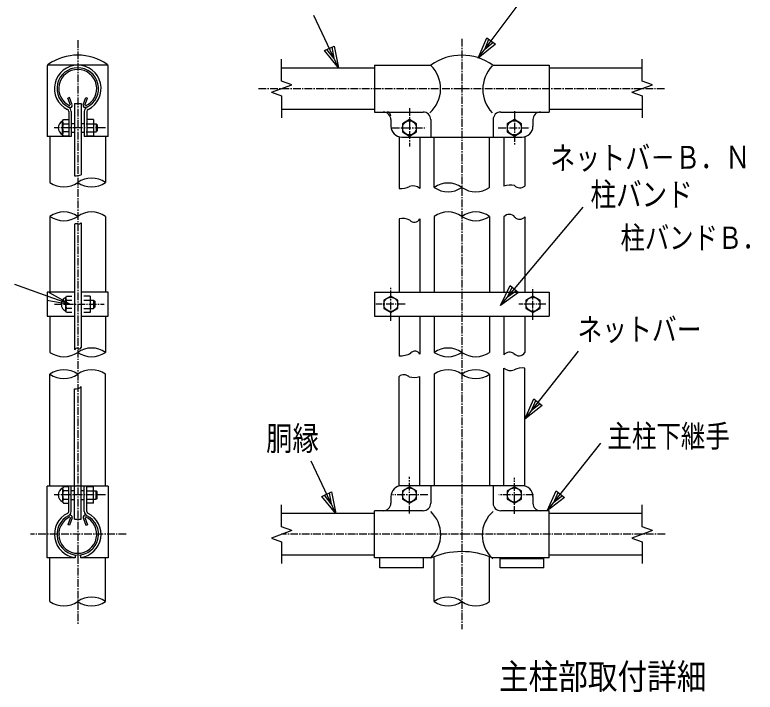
# Model space of a CAD drawing. Units: millimetres, scale not verified. Extents: x -4425 to 4425, y -3150 to 3150.
# Drawn here: x 1989 to 3441, y 851 to 2179 of the extents above; entities that cross this region are included whole.
import ezdxf
from ezdxf.enums import TextEntityAlignment as Align

# ---------------------------------------------------------------- set-up
doc = ezdxf.new("R2010")
doc.units = ezdxf.units.MM
doc.header["$LTSCALE"] = 20
doc.linetypes.add('USER1', pattern=[1.125, 0.75, -0.125, 0.125, -0.125])
for name, color, linetype, lineweight in [('0-3_1', 7, 'Continuous', 25), ('0-4_0', 7, 'Continuous', 25), ('0-8_EXTCNT-L', 1, 'Continuous', 25), ('0-A_CENTLN-L', 2, 'USER1', 25)]:
    doc.layers.add(name, color=color, linetype=linetype, lineweight=lineweight)
doc.styles.add('ＭＳ ゴシック', font='')
doc.styles.get('ＭＳ ゴシック').set_extended_font_data('MS Gothic')

# ---------------------------------------------------------------- blocks, each defined once
blk = doc.blocks.new('C49')
at = {"layer": '0-3_1', "color": 4}
blk.add_line((137933.8, 113176.5), (136967.4, 115229), dxfattribs=at)
blk.add_lwpolyline([(137766, 114026), (137933.8, 113176.5), (137386, 113847)], close=True, dxfattribs=at)
blk.add_lwpolyline([(137671, 113981.2), (137754.9, 113556.5), (137481, 113891.8)], dxfattribs=at)
blk = doc.blocks.new('C50')
at = {"layer": '0-3_1', "color": 4}
blk.add_line((137833.8, 95690.8), (136867.4, 97743.2), dxfattribs=at)
blk.add_lwpolyline([(137666, 96540.2), (137833.8, 95690.8), (137286, 96361.3)], close=True, dxfattribs=at)
blk.add_lwpolyline([(137571, 96495.5), (137654.9, 96070.8), (137381, 96406)], dxfattribs=at)
blk = doc.blocks.new('C51')
at = {"layer": '0-3_1', "color": 4}
blk.add_line((143419.2, 113558.4), (144982.4, 115640.3), dxfattribs=at)
blk.add_lwpolyline([(144091.5, 114104), (143419.2, 113558.4), (143755.6, 114356.2)], close=True, dxfattribs=at)
blk.add_lwpolyline([(144007.6, 114167.1), (143671.4, 113894.3), (143839.6, 114293.2)], dxfattribs=at)
blk = doc.blocks.new('C52')
at = {"layer": '0-3_1', "color": 4}
blk.add_line((144291.6, 103855.4), (147529.6, 107712.1), dxfattribs=at)
blk.add_lwpolyline([(144992.6, 104363.7), (144291.6, 103855.4), (144670.9, 104633.7)], close=True, dxfattribs=at)
blk.add_lwpolyline([(144912.2, 104431.2), (144561.7, 104177), (144751.3, 104566.2)], dxfattribs=at)
blk = doc.blocks.new('C53')
at = {"layer": '0-3_1', "color": 4}
blk.add_line((145241, 99399), (147344.1, 102056.1), dxfattribs=at)
blk.add_lwpolyline([(145927, 99927.3), (145241, 99399), (145597.6, 100188)], close=True, dxfattribs=at)
blk.add_lwpolyline([(145844.6, 99992.5), (145501.6, 99728.3), (145680, 100122.8)], dxfattribs=at)
blk = doc.blocks.new('C54')
at = {"layer": '0-3_1', "color": 4}
blk.add_line((146119.5, 95798), (148222.7, 98455.1), dxfattribs=at)
blk.add_lwpolyline([(146805.5, 96326.3), (146119.5, 95798), (146476.2, 96586.9)], close=True, dxfattribs=at)
blk.add_lwpolyline([(146723.2, 96391.4), (146380.2, 96127.3), (146558.5, 96521.8)], dxfattribs=at)
blk = doc.blocks.new('DARROWS')
at = {"layer": '0-4_0', "color": 2}
blk.add_line((0, 0), (-19.982, 0), dxfattribs=at)
blk.add_lwpolyline([(-20, -3.333), (0, 0), (-20, 3.333)], dxfattribs=at)

msp = doc.modelspace()

# ---------------------------------------------------------------- linework, layer by layer
at = {"layer": '0-3_1', "color": 2, "linetype": 'USER1'}
for p, q in [((2112.23, 2130.03), (2112.23, 984.48)), ((2865.64, 2132.08), (2865.64, 974.4)), ((2762.78, 1996.22), (2762.78, 1921.03)), ((2968.5, 1990.36), (2968.5, 1923.1)), ((2166.75, 1957.8), (2065.75, 1957.8)), ((2728.26, 1957.8), (2795.89, 1957.8)), ((2936.52, 1957.8), (2999.15, 1957.8)), ((2726.35, 1579.04), (2726.35, 1644.56)), ((3004.93, 1581.24), (3004.93, 1643.83)), ((2066.69, 1611.73), (2163.87, 1611.73)), ((2754.48, 1611.73), (2697.13, 1611.73)), ((3030.55, 1611.73), (2977.01, 1611.73)), ((2762.78, 1201.67), (2762.78, 1273.41)), ((2968.5, 1200.94), (2968.5, 1271.21)), ((2166.75, 1237.8), (2065.75, 1237.8)), ((2798.91, 1237.8), (2729.41, 1237.8)), ((3006.25, 1237.8), (2938.28, 1237.8)), ((2207.3, 1160.65), (2019.39, 1160.65))]:
    msp.add_line(p, q, dxfattribs=at)
at = {"layer": '0-3_1', "color": 4}
for p, q in [((2512.07, 2049.6), (2512.07, 2092.46)), ((3219.21, 2049.6), (3219.21, 2092.46)), ((2532.2, 2042.27), (2512.07, 2049.6)), ((3239.35, 2042.27), (3219.21, 2049.6)), ((2491.93, 2027.61), (2532.2, 2042.27)), ((3199.08, 2027.61), (3239.35, 2042.27)), ((2532.2, 1167.99), (2491.93, 1153.33)), ((3239.35, 1167.99), (3199.08, 1153.33)), ((2491.93, 1153.33), (2512.07, 1146)), ((3199.08, 1153.33), (3219.21, 1146)), ((2512.07, 1146), (2512.07, 1103.14)), ((3219.21, 1146), (3219.21, 1103.14))]:
    msp.add_line(p, q, dxfattribs=at)
at = {"layer": '0-3_1'}
for p, q in [((2172.02, 2081.01), (2052.45, 2081.01)), ((2052.45, 2078.79), (2052.45, 1940.65)), ((2172.02, 1940.66), (2172.02, 2078.79)), ((2694.21, 2081.01), (2694.21, 1988.87)), ((2694.21, 2081.01), (2804.99, 2081.01)), ((2926.29, 2081.01), (3037.07, 2081.01)), ((3037.07, 2081.01), (3037.07, 1988.87)), ((2512.07, 2075.66), (2694.21, 2075.66)), ((3037.07, 2075.66), (3219.21, 2075.66)), ((2096.11, 2017.27), (2092.89, 2016.1)), ((2098.03, 2001.98), (2092.89, 2016.1)), ((2101.42, 2002.69), (2096.11, 2017.27)), ((2105.8, 2005.45), (2105.8, 1863.85)), ((2105.8, 2005.45), (2118.66, 2005.45)), ((2118.66, 2005.45), (2118.66, 1865.73)), ((2123.05, 2002.69), (2128.36, 2017.27)), ((2126.44, 2001.98), (2131.58, 2016.1)), ((2128.36, 2017.27), (2131.58, 2016.1)), ((2094.45, 1990.04), (2094.45, 1940.66)), ((2099.38, 1990.15), (2099.38, 1940.65)), ((2125.09, 1990.15), (2125.09, 1940.65)), ((2130.02, 1990.04), (2130.02, 1940.66)), ((2512.07, 1994.23), (2694.21, 1994.23)), ((3037.07, 1994.23), (3219.21, 1994.23)), ((2694.21, 1988.87), (2789.46, 1988.87)), ((2941.82, 1988.87), (3037.07, 1988.87)), ((2082.66, 1971.02), (2084.31, 1973.87)), ((2082.66, 1944.58), (2082.66, 1971.02)), ((2083.95, 1965.83), (2094.45, 1965.83)), ((2084.31, 1973.87), (2094.45, 1973.87)), ((2099.38, 1966.37), (2105.8, 1966.37)), ((2118.66, 1966.37), (2125.09, 1966.37)), ((2128.95, 1965.83), (2148.23, 1965.83)), ((2142.87, 1973.87), (2130.02, 1973.87)), ((2142.87, 1973.87), (2142.87, 1941.73)), ((2148.23, 1965.83), (2150.38, 1963.68)), ((2148.23, 1965.83), (2148.23, 1949.77)), ((2150.38, 1963.68), (2150.38, 1951.91)), ((2726.35, 1973.87), (2726.35, 1961.01)), ((2762.78, 1973.88), (2748.85, 1965.84)), ((2748.85, 1965.84), (2748.85, 1949.76)), ((2776.71, 1965.84), (2762.78, 1973.88)), ((2776.71, 1949.76), (2776.71, 1965.84)), ((2804.46, 1973.87), (2804.46, 1939.59)), ((2926.82, 1973.87), (2926.82, 1939.59)), ((2968.5, 1973.88), (2954.57, 1965.84)), ((2954.57, 1965.84), (2954.57, 1949.76)), ((2982.43, 1965.84), (2968.5, 1973.88)), ((2982.43, 1949.76), (2982.43, 1965.84)), ((3004.93, 1973.87), (3004.93, 1961.01)), ((2094.45, 1949.76), (2083.95, 1949.76)), ((2099.38, 1949.23), (2105.8, 1949.23)), ((2118.66, 1949.23), (2125.09, 1949.23)), ((2128.95, 1949.77), (2148.23, 1949.77)), ((2150.38, 1951.91), (2148.23, 1949.77)), ((2748.85, 1949.76), (2762.78, 1941.72)), ((2762.78, 1941.72), (2776.71, 1949.76)), ((2954.57, 1949.76), (2968.5, 1941.72)), ((2968.5, 1941.72), (2982.43, 1949.76)), ((2099.38, 1940.65), (2052.45, 1940.65)), ((2057.8, 1940.65), (2057.8, 1850.65)), ((2172.02, 1940.65), (2125.09, 1940.65)), ((2142.87, 1941.73), (2130.02, 1941.73)), ((2166.66, 1940.65), (2166.66, 1850.65)), ((2742.43, 1939.59), (2742.43, 1839.1)), ((2747.78, 1939.59), (2926.82, 1939.59)), ((2783.14, 1939.59), (2783.14, 1839.1)), ((2811.21, 1841.01), (2811.21, 1939.59)), ((2920.07, 1841.01), (2920.07, 1939.59)), ((2926.29, 1939.59), (2983.5, 1939.59)), ((2948.14, 1939.59), (2948.14, 1843.39)), ((2988.85, 1939.59), (2988.85, 1843.39)), ((2057.8, 1784.23), (2057.8, 1635.3)), ((2118.66, 1771.65), (2118.66, 1526.9)), ((2166.66, 1784.23), (2166.66, 1635.3)), ((2742.43, 1779.1), (2742.43, 1635.3)), ((2783.14, 1779.1), (2783.14, 1635.3)), ((2811.21, 1784.23), (2811.21, 1635.3)), ((2920.07, 1784.23), (2920.07, 1635.3)), ((2948.14, 1783.39), (2948.14, 1635.3)), ((2988.85, 1783.39), (2988.85, 1635.3)), ((2105.8, 1768.87), (2105.8, 1522.73)), ((2052.45, 1635.3), (2052.45, 1588.16)), ((2105.8, 1635.3), (2052.45, 1635.3)), ((2088.66, 1624.95), (2090.31, 1627.8)), ((2090.31, 1627.8), (2100.45, 1627.8)), ((2136.88, 1627.8), (2124.02, 1627.8)), ((2136.88, 1627.8), (2136.88, 1595.65)), ((2694.21, 1635.3), (2694.21, 1588.16)), ((2726.35, 1627.81), (2712.43, 1619.77)), ((2740.28, 1619.77), (2726.35, 1627.81)), ((3004.93, 1627.81), (2991, 1619.77)), ((3018.85, 1619.77), (3004.93, 1627.81)), ((2088.66, 1598.5), (2088.66, 1624.95)), ((2089.95, 1619.76), (2100.45, 1619.76)), ((2124.02, 1619.76), (2143.3, 1619.76)), ((2143.3, 1619.76), (2145.45, 1617.61)), ((2143.3, 1619.23), (2143.3, 1604.23)), ((2145.45, 1617.61), (2145.45, 1605.84)), ((2712.43, 1619.77), (2712.43, 1603.69)), ((2740.28, 1603.69), (2740.28, 1619.77)), ((2991, 1619.77), (2991, 1603.69)), ((3018.85, 1603.69), (3018.85, 1619.77)), ((2100.45, 1603.69), (2089.95, 1603.69)), ((2124.02, 1603.7), (2143.3, 1603.7)), ((2145.45, 1605.84), (2143.3, 1603.7)), ((2712.43, 1603.69), (2726.35, 1595.65)), ((2726.35, 1595.65), (2740.28, 1603.69)), ((2991, 1603.69), (3004.93, 1595.65)), ((3004.93, 1595.65), (3018.85, 1603.69)), ((2052.45, 1588.16), (2105.8, 1588.16)), ((2057.8, 1588.16), (2057.8, 1517.44)), ((2136.88, 1595.65), (2124.02, 1595.65)), ((2166.66, 1588.16), (2166.66, 1517.44)), ((2694.21, 1588.16), (3037.07, 1588.16)), ((2742.43, 1588.16), (2742.43, 1510.72)), ((2783.14, 1588.16), (2783.14, 1513.87)), ((2811.21, 1588.16), (2811.21, 1517.44)), ((2920.07, 1588.16), (2920.07, 1517.44)), ((2948.14, 1588.16), (2948.14, 1512.61)), ((2988.85, 1588.16), (2988.85, 1517.02)), ((2948.14, 1256.01), (2948.14, 1486.78)), ((2988.85, 1256.01), (2988.85, 1486.78)), ((2057.8, 1254.94), (2057.8, 1474.58)), ((2166.66, 1254.94), (2166.66, 1474.58)), ((2742.43, 1256.01), (2742.43, 1470.4)), ((2783.14, 1256.01), (2783.14, 1470.4)), ((2811.21, 1474.59), (2811.21, 1256.01)), ((2920.07, 1474.59), (2920.07, 1256.01)), ((2105.8, 1190.14), (2105.8, 1446.23)), ((2118.66, 1190.14), (2118.66, 1450.62)), ((2172.02, 1254.94), (2052.45, 1254.94)), ((2052.45, 1114.58), (2052.45, 1254.94)), ((2082.66, 1251.02), (2082.66, 1224.58)), ((2094.45, 1205.56), (2094.45, 1254.94)), ((2099.38, 1205.44), (2099.38, 1254.94)), ((2125.09, 1205.44), (2125.09, 1254.94)), ((2130.02, 1205.56), (2130.02, 1254.94)), ((2142.87, 1253.87), (2130.02, 1253.87)), ((2142.87, 1221.73), (2142.87, 1253.87)), ((2172.02, 1254.94), (2172.02, 1114.58)), ((2983.5, 1256.01), (2747.78, 1256.01)), ((2762.78, 1253.88), (2748.85, 1245.84)), ((2776.71, 1245.84), (2762.78, 1253.88)), ((2804.46, 1256.01), (2804.46, 1221.73)), ((2926.82, 1256.01), (2926.82, 1221.73)), ((2968.5, 1253.88), (2954.57, 1245.84)), ((2982.43, 1245.84), (2968.5, 1253.88)), ((2094.45, 1245.83), (2083.95, 1245.83)), ((2099.38, 1246.37), (2105.8, 1246.37)), ((2118.66, 1246.37), (2125.09, 1246.37)), ((2130.02, 1245.83), (2148.23, 1245.83)), ((2148.23, 1245.83), (2150.38, 1243.68)), ((2148.23, 1230.3), (2148.23, 1245.3)), ((2150.38, 1231.91), (2150.38, 1243.68)), ((2726.35, 1234.59), (2726.35, 1221.73)), ((2748.85, 1245.84), (2748.85, 1229.76)), ((2776.71, 1229.76), (2776.71, 1245.84)), ((2954.57, 1245.84), (2954.57, 1229.76)), ((2982.43, 1229.76), (2982.43, 1245.84)), ((3004.93, 1234.59), (3004.93, 1221.73)), ((2082.66, 1224.58), (2084.31, 1221.73)), ((2083.95, 1229.76), (2094.45, 1229.76)), ((2084.31, 1221.73), (2094.45, 1221.73)), ((2099.38, 1229.23), (2105.8, 1229.23)), ((2118.66, 1229.23), (2125.09, 1229.23)), ((2130.02, 1229.77), (2148.23, 1229.77)), ((2142.87, 1221.73), (2130.02, 1221.73)), ((2150.38, 1231.91), (2148.23, 1229.77)), ((2748.85, 1229.76), (2762.78, 1221.72)), ((2762.78, 1221.72), (2776.71, 1229.76)), ((2954.57, 1229.76), (2968.5, 1221.72)), ((2968.5, 1221.72), (2982.43, 1229.76)), ((2694.21, 1114.59), (2694.21, 1206.73)), ((2789.46, 1206.73), (2694.21, 1206.73)), ((3037.07, 1206.73), (2941.82, 1206.73)), ((3037.07, 1114.59), (3037.07, 1206.73)), ((2098.03, 1193.62), (2092.89, 1179.5)), ((2101.42, 1192.91), (2096.11, 1178.32)), ((2123.05, 1192.91), (2128.36, 1178.32)), ((2126.44, 1193.62), (2131.58, 1179.5)), ((2694.21, 1201.37), (2512.07, 1201.37)), ((3219.21, 1201.37), (3037.07, 1201.37)), ((2096.11, 1178.32), (2092.89, 1179.5)), ((2105.8, 1190.14), (2118.66, 1190.14)), ((2128.36, 1178.32), (2131.58, 1179.5)), ((2106.88, 1120.29), (2106.87, 1114.58)), ((2117.59, 1120.29), (2117.59, 1114.58)), ((2694.21, 1119.94), (2512.07, 1119.94)), ((3219.21, 1119.94), (3037.07, 1119.94)), ((2106.87, 1114.58), (2052.45, 1114.58)), ((2057.8, 1028.87), (2057.8, 1114.58)), ((2172.02, 1114.58), (2117.59, 1114.58)), ((2166.66, 1028.87), (2166.66, 1114.58)), ((2806.04, 1114.59), (2694.21, 1114.59)), ((2704.93, 1094.66), (2704.93, 1114.59)), ((2790.64, 1094.66), (2790.64, 1114.59)), ((2811.21, 1028.87), (2811.21, 1116.67)), ((2920.07, 1028.87), (2920.07, 1116.67)), ((3037.07, 1114.59), (2924.73, 1114.59)), ((2940.64, 1094.66), (2940.64, 1114.59)), ((3026.35, 1112.44), (2940.64, 1112.44)), ((3026.35, 1094.66), (3026.35, 1114.59)), ((2790.64, 1094.66), (2704.93, 1094.66)), ((3026.35, 1094.66), (2940.64, 1094.66))]:
    msp.add_line(p, q, dxfattribs=at)
at = {"layer": '0-3_1', "color": 4}
for points in [[(2491.93, 2027.61), (2512.07, 2020.28), (2512.07, 1977.43)], [(3199.08, 2027.61), (3219.21, 2020.28), (3219.21, 1977.43)], [(2532.2, 1167.99), (2512.07, 1175.32), (2512.07, 1218.17)], [(3239.35, 1167.99), (3219.21, 1175.32), (3219.21, 1218.17)]]:
    msp.add_lwpolyline(points, dxfattribs=at)
at = {"layer": '0-3_1'}
for points in [[(2094.45, 1941.73), (2084.31, 1941.73), (2082.66, 1944.58)], [(2118.66, 1588.16), (2172.02, 1588.16), (2172.02, 1635.3), (2118.66, 1635.3)], [(2694.21, 1635.3), (3037.07, 1635.3), (3037.07, 1588.16)], [(2100.45, 1595.66), (2090.31, 1595.66), (2088.66, 1598.5)], [(2094.45, 1253.87), (2084.31, 1253.87), (2082.66, 1251.02)]]:
    msp.add_lwpolyline(points, dxfattribs=at)
for centre in [(2762.78, 1957.8), (2968.5, 1957.8), (2726.35, 1611.73), (3004.93, 1611.73), (2762.78, 1237.8), (2968.5, 1237.8)]:
    msp.add_circle(centre, 13.93, dxfattribs=at)
for centre, radius, start, end in [((2112.23, 1997.99), 102.31, 55.51549, 124.48558), ((2865.64, 1995.3), 105, 54.71885, 125.28128), ((2056.73, 2078.79), 4.29, 124.48541, 180), ((2112.23, 2034.94), 45.75, 296.17496, 243.82745), ((2167.73, 2078.79), 4.29, 0, 55.51532), ((2760.35, 2034.66), 63.53, 311.73038, 45.80405), ((2973.92, 2033.24), 67.21, 136.84012, 223.16643), ((2112.23, 2034.94), 40.71, 296.23563, 243.76709), ((2112.23, 2034.94), 37.29, 294.33505, 245.82556), ((2090.16, 1990.04), 4.29, 0, 63.82726), ((2090.16, 1990.15), 9.21, 0, 63.76679), ((2097.23, 2001.79), 4.29, 245.55661, 10.65573), ((2127.23, 2001.77), 4.29, 169.34418, 287.95502), ((2134.3, 1990.15), 9.21, 116.23545, 180), ((2134.3, 1990.04), 4.29, 116.17509, 180), ((2711.35, 1973.87), 15, 0, 90), ((2718.85, 1981.37), 7.5, 0, 90), ((2789.46, 1973.87), 15, 0, 90), ((2941.82, 1973.87), 15, 90, 180), ((3019.93, 1973.87), 15, 90, 180), ((2088.85, 1957.8), 14.76, 114.79445, 245.20555), ((2108.13, 1974.59), 25.71, 187.97958, 199.90953), ((2108.38, 1957.8), 25.71, 161.79012, 198.20988), ((2747.78, 1961.01), 21.43, 180, 270), ((2983.5, 1961.01), 21.43, 270, 0), ((2108.13, 1941.01), 25.71, 160.09047, 172.02042), ((2094.85, 1611.73), 14.76, 114.79445, 245.20555), ((2114.13, 1628.52), 25.71, 187.97958, 199.90953), ((2114.37, 1611.73), 25.71, 161.79012, 198.20988), ((2114.13, 1594.93), 25.71, 160.09047, 172.02042), ((2088.85, 1237.8), 14.76, 114.79445, 245.20555), ((2108.13, 1254.59), 25.71, 187.97958, 199.90953), ((2747.78, 1234.59), 21.43, 90, 180), ((2983.5, 1234.59), 21.43, 0, 90), ((2108.38, 1237.8), 25.71, 161.79012, 198.20988), ((2108.13, 1221.01), 25.71, 160.09047, 172.02042), ((2711.35, 1221.73), 15, 270, 0), ((2789.46, 1221.73), 15, 270, 0), ((2941.82, 1221.73), 15, 180, 270), ((3019.93, 1221.73), 15, 180, 270), ((2090.16, 1205.56), 4.29, 296.17508, 0), ((2090.16, 1205.44), 9.21, 296.23556, 0), ((2134.3, 1205.44), 9.21, 180, 243.76678), ((2134.3, 1205.56), 4.29, 180, 243.82724), ((2761.85, 1160.03), 62.28, 313.15747, 46.88696), ((2966.42, 1159.04), 60.94, 130.33827, 228.5688), ((2112.23, 1160.65), 45.75, 116.17496, 263.27368), ((2112.23, 1160.65), 40.71, 116.23561, 63.76712), ((2112.23, 1160.65), 37.29, 114.17442, 65.66495), ((2097.23, 1193.81), 4.29, 349.34427, 114.45453), ((2112.23, 1160.65), 45.75, 276.72174, 63.82749), ((2127.23, 1193.83), 4.29, 72.04499, 190.65582), ((2865.64, 974.4), 152.33, 66.62423, 113.95795)]:
    msp.add_arc(centre, radius, start, end, dxfattribs=at)
at = {"layer": '0-3_1', "color": 4}
for centre, radius, start, end in [((2105.42, 1911.34), 47.48, 270.46069, 286.18957), ((2139.45, 1811.74), 47.49, 55.03565, 124.96428), ((2085.02, 1889.57), 47.49, 235.03572, 304.96435), ((2139.45, 1889.57), 47.49, 235.03604, 304.96435), ((2838.43, 1802.1), 47.49, 55.03597, 124.96473), ((2960.38, 1807.85), 37.58, 76.84252, 108.99897), ((2979.49, 1855.18), 15.05, 225.44725, 308.45767), ((2745.35, 1885.64), 46.63, 266.40433, 292.51282), ((2770.44, 1825.11), 18.89, 47.77401, 112.5283), ((2838.43, 1879.93), 47.49, 235.03528, 304.96435), ((2892.85, 1879.93), 47.49, 235.03604, 304.96481), ((2085.02, 1745.31), 47.49, 55.03565, 124.96428), ((2139.45, 1745.31), 47.49, 55.03565, 124.96396), ((2838.43, 1745.31), 47.49, 55.03597, 124.96473), ((2892.85, 1745.31), 47.49, 55.0352, 124.96473), ((2958.55, 1774.15), 13.92, 38.6186, 138.4232), ((2085.02, 1823.14), 47.49, 235.03482, 304.96405), ((2112.98, 1777.13), 7.89, 267.52509, 316.03943), ((2749.91, 1751.41), 28.68, 62.15757, 105.12089), ((2772.3, 1785.76), 12.72, 224.93881, 328.44345), ((2892.85, 1823.15), 47.49, 235.03604, 304.96481), ((2978.91, 1791.13), 12.6, 221.17502, 322.06772), ((2109.73, 1760), 9.69, 72.50617, 113.87069), ((2109.9, 1521.06), 4.43, 58.06492, 157.77832), ((2114.53, 1528.67), 4.49, 239.35608, 336.8352), ((2139.45, 1478.52), 47.49, 55.03565, 124.96428), ((2838.43, 1478.53), 47.49, 55.03597, 124.96473), ((2085.02, 1556.36), 47.49, 235.03572, 304.96435), ((2139.45, 1556.36), 47.49, 235.03604, 304.96435), ((2744.79, 1551.96), 41.31, 266.71991, 300.14752), ((2773.58, 1509.42), 10.54, 24.96084, 139.69595), ((2838.43, 1556.36), 47.49, 235.03528, 304.96435), ((2892.85, 1556.36), 47.49, 235.03604, 304.96481), ((2959.26, 1503.06), 14.66, 55.19426, 139.33984), ((2977.5, 1524.21), 13.44, 222.71982, 327.64319), ((2085.02, 1435.67), 47.49, 55.03565, 124.96428), ((2139.45, 1435.67), 47.49, 55.03565, 124.96396), ((2838.43, 1435.67), 47.49, 55.03597, 124.96473), ((2892.85, 1435.67), 47.49, 55.0352, 124.96473), ((2960.84, 1500.77), 18.89, 227.77408, 292.52838), ((2985.93, 1440.25), 46.63, 86.40426, 112.51272), ((2085.02, 1513.5), 47.49, 235.03572, 304.96405), ((2751.79, 1458.61), 15.05, 45.44718, 128.45758), ((2770.9, 1505.94), 37.58, 256.84259, 288.99902), ((2892.85, 1513.5), 47.49, 235.03604, 304.96481), ((2108.73, 1458.69), 12.79, 256.76773, 320.89361), ((2139.45, 989.95), 47.49, 55.03565, 124.96428), ((2838.43, 989.96), 47.49, 55.03597, 124.96473), ((2085.02, 1067.79), 47.49, 235.03572, 304.96435), ((2139.45, 1067.79), 47.49, 235.03604, 304.96435), ((2838.43, 1067.79), 47.49, 235.03528, 304.96435), ((2892.85, 1067.79), 47.49, 235.03604, 304.96481)]:
    msp.add_arc(centre, radius, start, end, dxfattribs=at)
at = {"layer": '0-8_EXTCNT-L', "color": 2}
msp.add_line((2054.49, 1627.05), (1988.81, 1650.83), dxfattribs=at)
at = {"layer": '0-A_CENTLN-L'}
msp.add_line((3264.21, 1160.66), (2512.07, 1160.66), dxfattribs=at)
msp.add_lwpolyline([(2467.07, 2034.94), (2865.64, 2034.94), (3264.21, 2034.94)], dxfattribs=at)

# ---------------------------------------------------------------- block references
at = {"layer": '0-4_0', "xscale": 0.05, "yscale": 0.05}
for name in ['C51', 'C49', 'C52', 'C53', 'C54', 'C50']:
    msp.add_blockref(name, (-4273.19, -3583.17), dxfattribs=at)
at = {"layer": '0-8_EXTCNT-L', "xscale": 2.25, "yscale": 2.25, "rotation": 340.09552}
msp.add_blockref('DARROWS', (2096.81, 1611.73), dxfattribs=at)

# ---------------------------------------------------------------- texts
at = {"layer": '0-3_1', "color": 4, "style": 'ＭＳ ゴシック', "width": 0.8}
msp.add_text('ネットバ－Ｂ．Ｎ', height=44.94, rotation=0.327, dxfattribs=at).set_placement((3039.08, 1862.44), align=Align.BOTTOM_LEFT)
at = {"layer": '0-3_1', "color": 4, "style": 'ＭＳ ゴシック'}
for s, height, width, p in [('柱バンド', 45.92, 0.8, (3117.87, 1790.48)), ('柱バンドＢ．Ｎ', 43.75, 0.8, (3176.78, 1707.26)), ('ネットバー', 44.57, 0.8, (3092.31, 1526.79)), ('主柱下継手', 43.99, 0.8, (3151.12, 1318.07)), ('胴縁', 47.36, 0.8, (2481.64, 1310.82)), ('主柱部取付詳細', 50.15, 0.85, (2938.27, 841.57))]:
    msp.add_text(s, height=height, dxfattribs=dict(at, width=width)).set_placement(p, align=Align.BOTTOM_LEFT)

doc.saveas('drawing.dxf')
